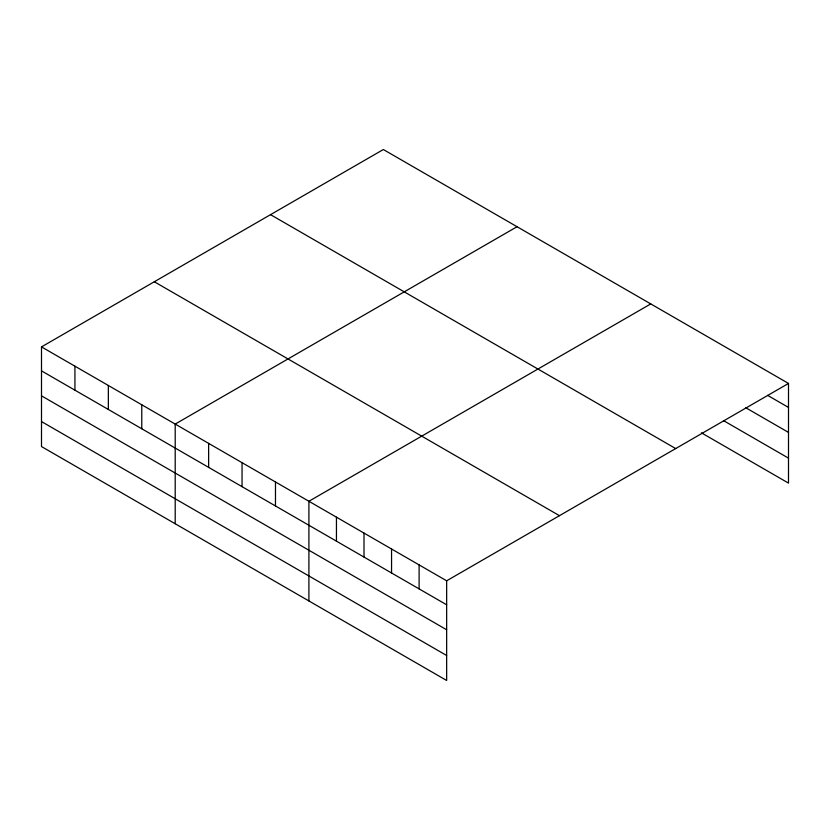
<?xml version="1.0" encoding="UTF-8"?>
<svg xmlns="http://www.w3.org/2000/svg" width="830" height="830" viewBox="0 0 830 830"><rect width="100%" height="100%" fill="white"/><g stroke="black" fill="none" stroke-linecap="round" stroke-linejoin="round"><path stroke-width="1.25" d="M701.443 432.845L788.5 483.112L788.5 383.439L383.346 149.525L41.5 346.888L41.5 446.561L446.654 680.476L446.654 580.803L41.5 346.888M517.049 226.715L175.203 424.078L175.203 523.751M650.751 303.915L308.905 501.268L308.905 600.941M446.654 580.803L788.5 383.439M767.563 395.339L788.5 407.426M745.516 407.592L788.5 432.399M723.48 420.592L788.5 458.139M270.538 214.659L675.693 448.574M154.307 281.754L559.462 515.679M41.5 370.875L446.654 604.79M41.5 395.848L446.654 629.763M41.5 421.578L446.654 655.493M419.108 564.898L419.108 588.885M391.553 548.993L391.553 572.97M364.007 533.088L364.007 557.065M336.451 517.173L336.451 541.16M275.477 481.971L275.477 505.958M242.049 462.673L242.049 486.66M208.631 443.376L208.631 467.363M141.774 404.781L141.774 428.768M108.346 385.483L108.346 409.47M74.928 366.186L74.928 390.173"/></g></svg>
